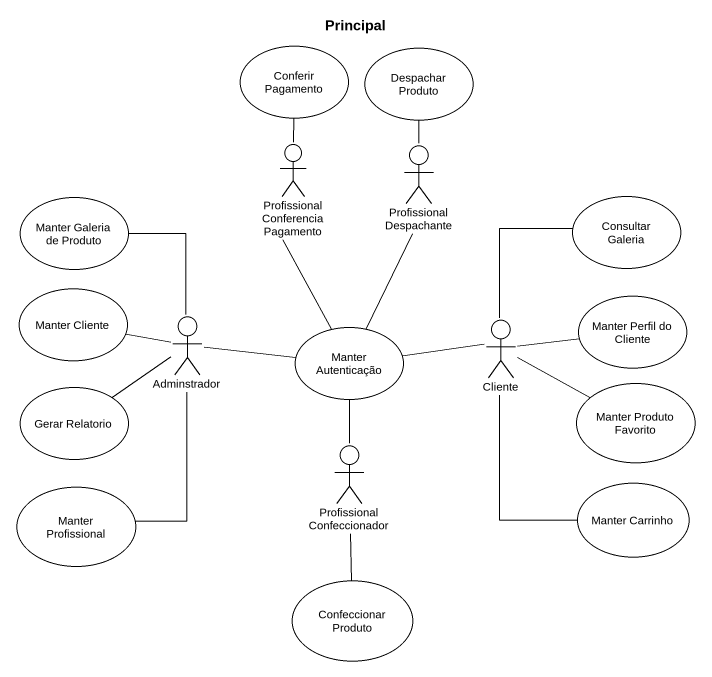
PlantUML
@startuml
title Principal
usecase "Conferir Pagamento" as Conferir_Pagamento
usecase "Despachar Produto" as Despachar_Produto
actor "Profissional Conferencia Pagamento" as Profissional_Conferencia
actor "Profissional Despachante" as Profissional_Despachante
usecase "Manter Galeria de Produto" as Manter_Galeria_de_Produto
usecase "Consultar Galeria" as Consultar_Galeria
usecase "Manter Cliente" as Manter_Cliente
actor Adminstrador
usecase "Manter Autenticação" as Manter_Autenticação
actor Cliente
usecase "Manter Perfil do Cliente" as Manter_Perfil_do_Cliente
usecase "Gerar Relatorio" as Gerar_Relatorio
usecase "Manter Produto Favorito" as Manter_Produto_Favorito
actor "Profissional Confeccionador" as Profissional_Confeccionador
usecase "Manter Profissional" as Manter_Profissional
usecase "Manter Carrinho" as Manter_Carrinho
usecase "Confeccionar Produto" as Confeccionar_Produto
Profissional_Conferencia -up- Conferir_Pagamento
Profissional_Conferencia -- Manter_Autenticação
Profissional_Despachante -up- Despachar_Produto
Profissional_Despachante -- Manter_Autenticação
Adminstrador -up- Manter_Galeria_de_Produto
Adminstrador -left- Manter_Cliente
Adminstrador -right- Manter_Autenticação
Adminstrador -left- Gerar_Relatorio
Adminstrador -- Manter_Profissional
Cliente -up- Consultar_Galeria
Cliente -left- Manter_Autenticação
Cliente -right- Manter_Perfil_do_Cliente
Cliente -right- Manter_Produto_Favorito
Cliente -- Manter_Carrinho
Profissional_Confeccionador -up- Manter_Autenticação
Profissional_Confeccionador -- Confeccionar_Produto
@enduml
